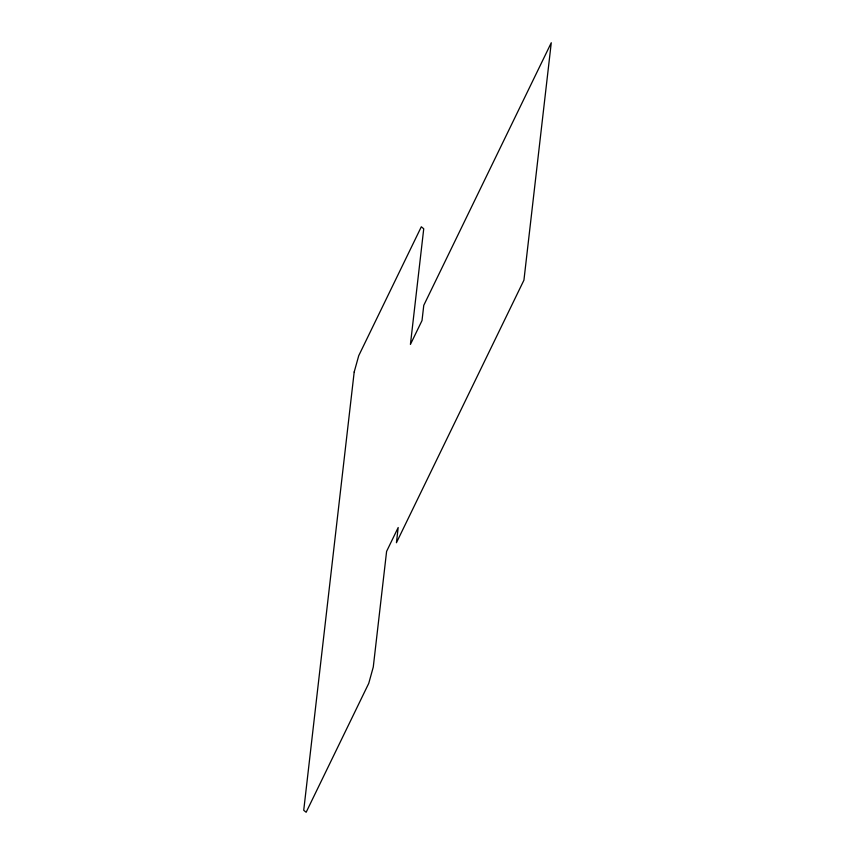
<?xml version="1.0" encoding="UTF-8"?>
<svg xmlns="http://www.w3.org/2000/svg" width="855" height="855" viewBox="0 0 855 855"><rect width="100%" height="100%" fill="white"/><g stroke="black" fill="none" stroke-linecap="round" stroke-linejoin="round"><path stroke-width="1.28" d="M354.194 371.989L303.728 810.284L306.154 812.25L368.751 683.348L373.272 667.05L386.599 551.389L398.184 527.524L396.431 542.743L523.933 280.162L551.272 42.75L423.77 305.331L422.017 320.55L410.421 344.426L423.738 228.766L421.312 226.789L358.726 355.701L354.194 371.989"/></g></svg>
